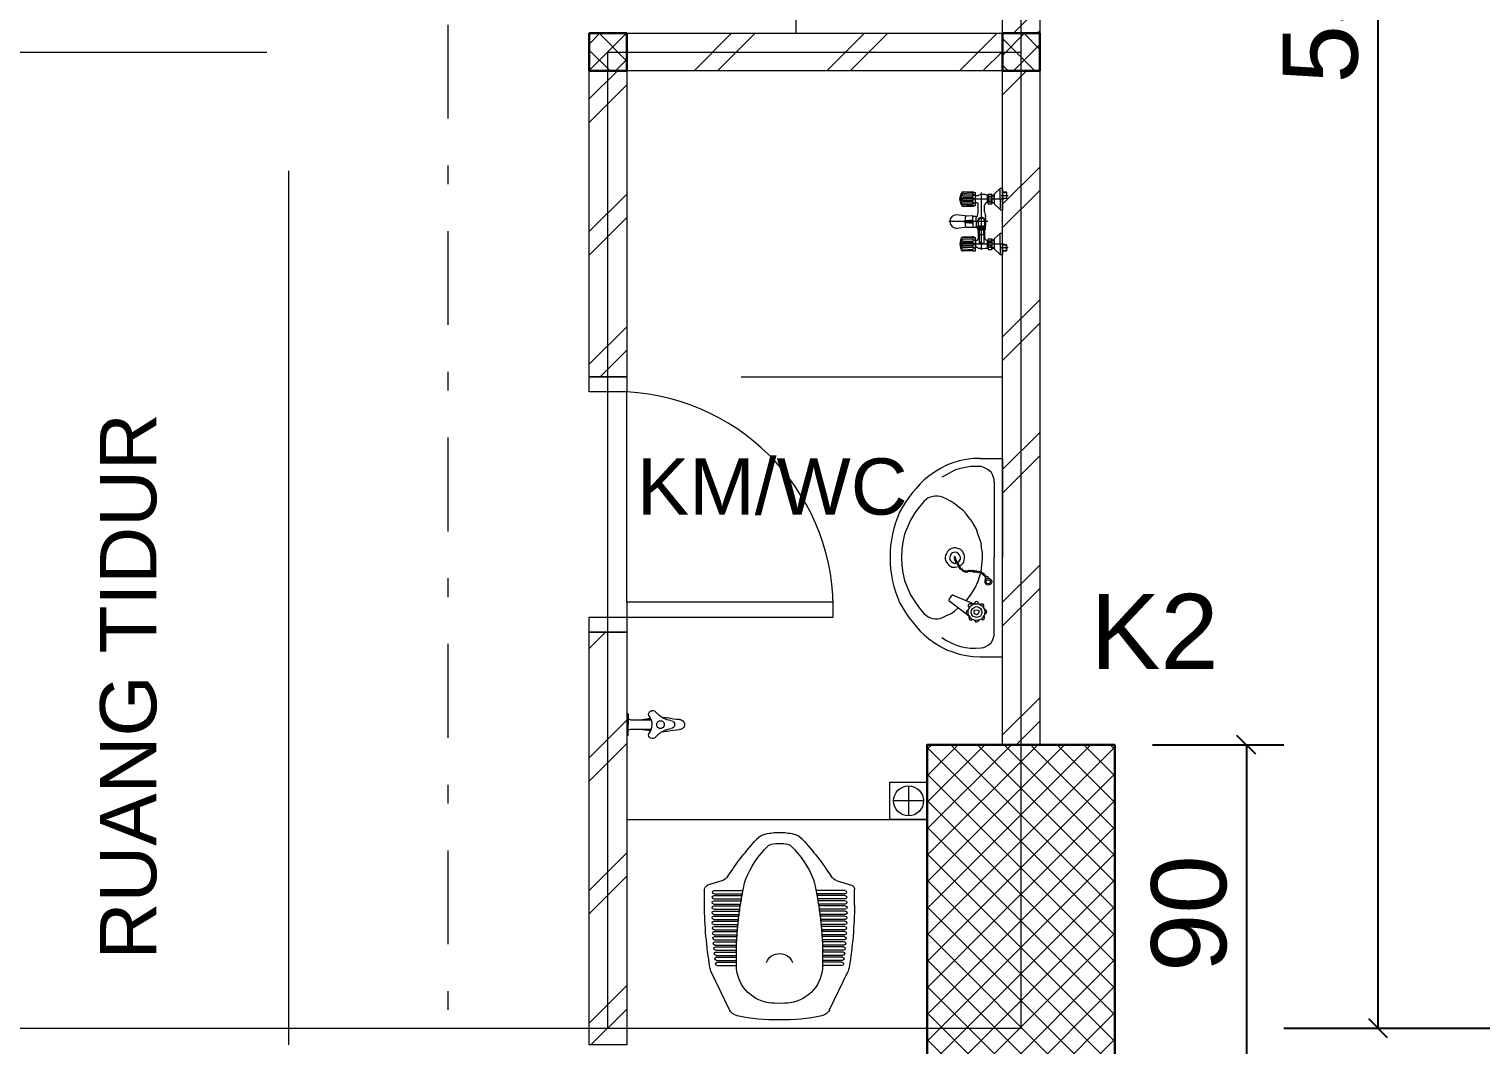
# Model space of a CAD drawing. Header units: millimetres. Extents: x -10 to 1564, y -8 to 383.
# Drawn here: x 0.3 to 8.04, y 44.16 to 49.57 of the extents above; entities that cross this region are included whole.
import ezdxf

# ---------------------------------------------------------------- set-up
doc = ezdxf.new("R2010")
doc.units = ezdxf.units.MM
doc.header["$MEASUREMENT"] = 0
doc.linetypes.add('DASHDOT', pattern=[1, 0.5, -0.25, 0, -0.25])
doc.layers.get('0').update_dxf_attribs({"lineweight": 5})
for name, color, linetype, lineweight in [('ars', 11, 'Continuous', 0), ('ars @ 1', 11, 'Continuous', 0), ('KOL', 1, 'Continuous', 30), ('KOLOM', 4, 'Continuous', 9), ('KUSEN', 6, 'Continuous', 15), ('LAN', 7, 'Continuous', 9), ('not', 7, 'Continuous', 20), ('SANITAIR', 15, 'Continuous', 9), ('tem', 5, 'Continuous', 20), ('U', 6, 'Continuous', 20)]:
    doc.layers.add(name, color=color, linetype=linetype, lineweight=lineweight)
doc.layers.add('AS', color=1, linetype='Continuous', lineweight=5, plot=False)
doc.styles.get("Standard").update_dxf_attribs({"font": 'arial.ttf'})
doc.linetypes.add('ZIGZAG', pattern='A,0.0001,-0.2,[131,ltypeshp.shx,S=0.2,R=0,X=-0.2,Y=0],-0.4,[131,ltypeshp.shx,S=0.2,R=180,X=0.2,Y=0],-0.2', length=0.8001)
doc.dimstyles.new('SK-50', dxfattribs={"dimscale": 0, "dimtxt": 0.4, "dimasz": 0.1, "dimexe": 0.2, "dimexo": 0, "dimgap": 0.1, "dimtad": 1, "dimdec": 0, "dimlfac": 50, "dimzin": 0, "dimdsep": 46, "dimtxsty": 'Standard', "dimblk": 'OBLIQUE', "dimcen": 0.09, "dimclrd": 256, "dimclre": 256, "dimclrt": 256, "dimadec": 0, "dimazin": 0, "dimtfac": 1, "dimtdec": 0, "dimtofl": 0, "dimtmove": 0, "dimatfit": 3, "dimldrblk": 'OBLIQUE', "dimfxl": 0, "dimtolj": 1, "dimtzin": 0, "dimarcsym": 0})

# ---------------------------------------------------------------- blocks, each defined once
blk = doc.blocks.new('KRAN ATAS')
at = {"layer": 'SANITAIR'}
for p, q in [((-0.0198, 0), (0, 0)), ((-0.0198, -0.0015), (-0.0198, 0)), ((0.0198, 0), (0, 0)), ((0.0198, -0.0015), (0.0198, 0)), ((-0.0193, -0.002), (0, -0.002)), ((-0.0087, -0.006), (-0.0087, -0.0441)), ((0.0193, -0.002), (0, -0.002)), ((0.0087, -0.006), (0.0087, -0.0441))]:
    blk.add_line(p, q, dxfattribs=at)
for centre, radius, start, end in [((-0.0193, -0.0015), 0.0005, 180, 270), ((-0.0127, -0.006), 0.004, 0, 90), ((0.0127, -0.006), 0.004, 90, 180), ((0.0193, -0.0015), 0.0005, 270, 0), ((-0.0191, -0.047), 0.00682, 147.2603, 232.4214), ((-0.0188, -0.0464), 0.00682, 67.5786, 152.7397), ((-0.0514, -0.0871), 0.0447, 7.4918, 50.9581), ((0, -0.0187), 0.0268, 232.9628, 307.0372), ((0.0743, -0.0604), 0.0878, 163.7486, 168.4446), ((-0.0388, -0.0275), 0.03, 343.7486, 0), ((0.0514, -0.0871), 0.0447, 129.0419, 172.5082), ((0.0388, -0.0275), 0.03, 180, 196.2514), ((-0.0743, -0.0604), 0.0878, 11.5554, 16.2514), ((0.0188, -0.0464), 0.00682, 27.2603, 112.4214), ((0.0191, -0.047), 0.00682, 307.5786, 32.7397), ((0.0743, -0.0604), 0.0878, 182.0552, 189.0251), ((-0.0892, -0.0965), 0.08, 0.3555, 16.2023), ((-0.0004, -0.0613), 0.0068, 86.5771, 273.4229), ((0.0004, -0.0613), 0.0068, 266.5771, 93.4229), ((0.0892, -0.0965), 0.08, 163.7977, 179.6445), ((-0.0743, -0.0604), 0.0878, 350.9749, 357.9448), ((-0.0004, -0.0965), 0.0088, 176.8553, 272.6444), ((-0.0003, -0.0804), 0.00682, 187.5786, 272.7397), ((0.0003, -0.0804), 0.00682, 267.2603, 352.4214), ((0.0004, -0.0965), 0.0088, 267.3556, 3.1447)]:
    blk.add_arc(centre, radius, start, end, dxfattribs=at)
blk = doc.blocks.new('AVOOR')
at = {"layer": 'SANITAIR'}
blk.add_lwpolyline([(-21.8185, -71.5914), (-21.9185, -71.5914), (-21.9185, -71.4914), (-21.8185, -71.4914)], close=True, dxfattribs=at)
for points in [[(-21.8685, -71.5014), (-21.8685, -71.5814)], [(-21.9085, -71.5414), (-21.8285, -71.5414)]]:
    blk.add_lwpolyline(points, dxfattribs=at)
blk.add_circle((-21.8685, -71.5414), 0.04, dxfattribs=at)
blk = doc.blocks.new('CL J D')
at = {"layer": 'SANITAIR'}
for p, q in [((0.306, 0.1938), (0.3479, 0.1938)), ((0.0275, 0.1273), (0.1283, 0.1756)), ((0.145, 0.1598), (0.145, 0.1109)), ((0.1539, 0.1598), (0.1539, 0.1111)), ((0.1587, 0.1615), (0.1587, 0.1111)), ((0.1676, 0.1615), (0.1676, 0.1111)), ((0.1723, 0.1631), (0.1723, 0.1111)), ((0.1812, 0.1631), (0.1812, 0.1109)), ((0.186, 0.1645), (0.186, 0.1109)), ((0.1949, 0.1645), (0.1949, 0.1105)), ((0.1996, 0.1657), (0.1996, 0.1105)), ((0.2085, 0.1657), (0.2085, 0.11)), ((0.2133, 0.1667), (0.2133, 0.11)), ((0.2222, 0.1667), (0.2222, 0.1092)), ((0.2269, 0.1676), (0.2269, 0.1092)), ((0.2358, 0.1676), (0.2358, 0.1082)), ((0.2406, 0.1682), (0.2406, 0.1082)), ((0.2495, 0.1682), (0.2495, 0.107)), ((0.2542, 0.1687), (0.2542, 0.107)), ((0.2631, 0.1687), (0.2631, 0.1056)), ((0.2679, 0.169), (0.2679, 0.1056)), ((0.2768, 0.169), (0.2768, 0.104)), ((0.2815, 0.1692), (0.2815, 0.104)), ((0.2904, 0.1692), (0.2904, 0.1022)), ((0.2952, 0.1691), (0.2952, 0.1022)), ((0.3041, 0.1691), (0.3041, 0.1003)), ((0.3088, 0.1689), (0.3088, 0.1003)), ((0.3177, 0.1689), (0.3177, 0.0981)), ((0.3225, 0.1685), (0.3225, 0.0981)), ((0.3314, 0.1685), (0.3314, 0.0957)), ((0.3361, 0.1679), (0.3361, 0.0957)), ((0.345, 0.1679), (0.345, 0.093)), ((0.3709, 0.1476), (0.3594, 0.1853)), ((0.2904, -0.1816), (0.2904, -0.1147)), ((0.2952, -0.1816), (0.2952, -0.1147)), ((0.3041, -0.1816), (0.3041, -0.1127)), ((0.3088, -0.1813), (0.3088, -0.1127)), ((0.3177, -0.1813), (0.3177, -0.1105)), ((0.3225, -0.1809), (0.3225, -0.1105)), ((0.3314, -0.1809), (0.3314, -0.1081)), ((0.3361, -0.1803), (0.3361, -0.1081)), ((0.345, -0.1803), (0.345, -0.1055)), ((0.0275, -0.1398), (0.1283, -0.188)), ((0.145, -0.1722), (0.145, -0.1234)), ((0.1539, -0.1722), (0.1539, -0.1236)), ((0.1587, -0.174), (0.1587, -0.1236)), ((0.1676, -0.174), (0.1676, -0.1236)), ((0.1723, -0.1756), (0.1723, -0.1236)), ((0.1812, -0.1756), (0.1812, -0.1234)), ((0.186, -0.177), (0.186, -0.1234)), ((0.1949, -0.177), (0.1949, -0.123)), ((0.1996, -0.1782), (0.1996, -0.123)), ((0.2085, -0.1782), (0.2085, -0.1224)), ((0.2133, -0.1792), (0.2133, -0.1224)), ((0.2222, -0.1792), (0.2222, -0.1216)), ((0.2269, -0.18), (0.2269, -0.1216)), ((0.2358, -0.18), (0.2358, -0.1206)), ((0.2406, -0.1807), (0.2406, -0.1206)), ((0.2495, -0.1807), (0.2495, -0.1195)), ((0.2542, -0.1812), (0.2542, -0.1195)), ((0.2631, -0.1812), (0.2631, -0.1181)), ((0.2679, -0.1815), (0.2679, -0.1181)), ((0.2768, -0.1815), (0.2768, -0.1165)), ((0.2815, -0.1816), (0.2815, -0.1165)), ((0.3709, -0.16), (0.3594, -0.1977)), ((0.306, -0.2062), (0.3479, -0.2062))]:
    blk.add_line(p, q, dxfattribs=at)
for centre, radius, start, end in [((0.3183, -0.8979), 1.0917, 90.6447, 99.3564), ((0.3479, 0.1818), 0.012, 16.9837, 90), ((0.1462, 0.1381), 0.0415, 97.4366, 115.5884), ((0.1495, 0.1598), 0.00445, 0, 180), ((0.1631, 0.1615), 0.00445, 0, 180), ((0.1768, 0.1631), 0.00445, 0, 180), ((0.1904, 0.1645), 0.00445, 0, 180), ((0.2041, 0.1657), 0.00445, 0, 180), ((0.2177, 0.1667), 0.00445, 0, 180), ((0.2314, 0.1676), 0.00445, 0, 180), ((0.245, 0.1682), 0.00445, 0, 180), ((0.2587, 0.1687), 0.00445, 0, 180), ((0.2723, 0.169), 0.00445, 0, 180), ((0.286, 0.1692), 0.00445, 0, 180), ((0.2996, 0.1691), 0.00445, 0, 180), ((0.3133, 0.1689), 0.00445, 0, 180), ((0.3269, 0.1685), 0.00445, 0, 180), ((0.3406, 0.1679), 0.00445, 0, 180), ((0.0403, 0.1006), 0.0297, 115.5884, 167.907), ((0.3992, 0.1563), 0.0297, 196.9837, 236.587), ((-0.0629, -0.5443), 0.8096, 47.7542, 56.587), ((0.5098, 0), 0.5098, 167.907, 180.7001), ((0.1458, 0.0077), 0.1009, 89.3646, 171.9631), ((0.1427, 0.1109), 0.00237, 271.7186, 0), ((0.1639, -0.8282), 0.9369, 77.6038, 91.0419), ((0.1563, 0.1111), 0.00237, 180, 0), ((0.17, 0.1111), 0.00237, 180, 0), ((0.1836, 0.1109), 0.00237, 180, 0), ((0.1973, 0.1105), 0.00237, 180, 0), ((0.2109, 0.11), 0.00237, 180, 0), ((0.2246, 0.1092), 0.00237, 180, 0), ((0.2382, 0.1082), 0.00237, 180, 0), ((0.2519, 0.107), 0.00237, 180, 0), ((0.2655, 0.1056), 0.00237, 180, 0), ((0.2792, 0.104), 0.00237, 180, 0), ((0.2928, 0.1022), 0.00237, 180, 0), ((0.3064, 0.1003), 0.00237, 180, 0), ((0.3201, 0.0981), 0.00237, 180, 0), ((0.3337, 0.0957), 0.00237, 180, 0), ((0.3474, 0.093), 0.00237, 180, 258.7357), ((0.3518, 0.0291), 0.0593, 68.9695, 77.1263), ((0.2831, -0.1497), 0.2509, 43.8785, 68.9695), ((0.4495, 0.0199), 0.0475, 13.4838, 47.7542), ((0.1995, 0.0001), 0.1551, 171.9445, 182.3259), ((0.1409, -0.0052), 0.0359, 358.3993, 69.7102), ((0.4511, 0.0118), 0.0178, 9.3054, 43.8785), ((0.3402, -0.0063), 0.1302, 0.0418, 9.3054), ((0.3402, -0.0063), 0.1598, 0.034, 13.4838), ((0.5098, -0.0125), 0.5098, 179.2999, 192.093), ((0.1995, -0.0125), 0.1551, 177.6741, 188.0555), ((0.1458, -0.0202), 0.1009, 188.0369, 270.6354), ((0.1409, -0.0072), 0.0359, 290.2898, 1.6007), ((0.2831, 0.1372), 0.2509, 291.0305, 316.1215), ((0.4511, -0.0243), 0.0178, 316.1215, 350.6946), ((0.3402, -0.0061), 0.1302, 350.6946, 359.9582), ((0.3402, -0.0061), 0.1598, 346.5162, 359.966), ((-0.0629, 0.5318), 0.8096, 303.413, 312.2458), ((0.4495, -0.0323), 0.0475, 312.2458, 346.5162), ((0.1639, 0.8157), 0.9369, 268.9581, 282.3962), ((0.2655, -0.1181), 0.00237, 0, 180), ((0.2792, -0.1165), 0.00237, 0, 180), ((0.2928, -0.1147), 0.00237, 0, 180), ((0.3064, -0.1127), 0.00237, 0, 180), ((0.3201, -0.1105), 0.00237, 0, 180), ((0.3337, -0.1081), 0.00237, 0, 180), ((0.3474, -0.1055), 0.00237, 101.2643, 180), ((0.3518, -0.0415), 0.0593, 282.8737, 291.0305), ((0.0403, -0.113), 0.0297, 192.093, 244.4116), ((0.1427, -0.1234), 0.00237, 0, 88.2814), ((0.1563, -0.1236), 0.00237, 0, 180), ((0.17, -0.1236), 0.00237, 0, 180), ((0.1836, -0.1234), 0.00237, 0, 180), ((0.1973, -0.123), 0.00237, 0, 180), ((0.2109, -0.1224), 0.00237, 0, 180), ((0.2246, -0.1216), 0.00237, 0, 180), ((0.2382, -0.1206), 0.00237, 0, 180), ((0.2519, -0.1195), 0.00237, 0, 180), ((0.3992, -0.1687), 0.0297, 123.413, 163.0163), ((0.1462, -0.1506), 0.0415, 244.4116, 262.5634), ((0.3183, 0.8854), 1.0917, 260.6436, 269.3553), ((0.1495, -0.1722), 0.00445, 180, 0), ((0.1631, -0.174), 0.00445, 180, 0), ((0.1768, -0.1756), 0.00445, 180, 0), ((0.1904, -0.177), 0.00445, 180, 0), ((0.2041, -0.1782), 0.00445, 180, 0), ((0.2177, -0.1792), 0.00445, 180, 0), ((0.2314, -0.18), 0.00445, 180, 0), ((0.245, -0.1807), 0.00445, 180, 0), ((0.2587, -0.1812), 0.00445, 180, 0), ((0.2723, -0.1815), 0.00445, 180, 0), ((0.286, -0.1816), 0.00445, 180, 0), ((0.2996, -0.1816), 0.00445, 180, 0), ((0.3133, -0.1813), 0.00445, 180, 0), ((0.3269, -0.1809), 0.00445, 180, 0), ((0.3406, -0.1803), 0.00445, 180, 0), ((0.3479, -0.1942), 0.012, 270, 343.0163)]:
    blk.add_arc(centre, radius, start, end, dxfattribs=at)
blk = doc.blocks.new('SHOWER')
at = {"layer": 'SANITAIR', "linetype": 'Continuous'}
for points in [[(-0.109, 0.0763), (-0.1077, 0.0787), (-0.1053, 0.0787)], [(-0.0799, 0.0751), (-0.0799, 0.0787), (-0.109, 0.0775)], [(-0.109, 0.0775), (-0.109, 0.0436)], [(-0.0751, 0.0787), (-0.0775, 0.0799), (-0.0799, 0.0799), (-0.1053, 0.0787)], [(-0.0799, 0.0787), (-0.0763, 0.0787)], [(-0.0751, 0.0787), (-0.0714, 0.0787)], [(-0.0714, 0.0787), (-0.0714, 0.0775)], [(-0.0714, 0.0775), (-0.0714, 0.0436)], [(-0.0061, 0.0884), (-0.0218, 0.0738)], [(-0.0061, 0.0884), (-0.0061, 0.0884), (0, 0.0884)], [(-0.0061, 0.0605), (-0.0061, 0.086)], [(0, 0.0884), (0, 0.0327)], [(0, 0.0605), (0, 0.0884)], [(0, 0.0787), (0.0109, 0.0787)], [(0.0121, 0.0775), (0.0121, 0.063), (0.0109, 0.063), (0, 0.063)], [(0, 0.0775), (0.0121, 0.0775)], [(0.0121, 0.0775), (0.0109, 0.0787), (0.0109, 0.063)], [(-0.1138, 0.0605), (0.0048, 0.0605)], [(-0.1126, 0.0654), (-0.1114, 0.0666)], [(-0.1114, 0.0533), (-0.1114, 0.0545), (-0.1126, 0.0557), (-0.1126, 0.0654)], [(-0.1102, 0.0678), (-0.1102, 0.0678), (-0.1114, 0.0678), (-0.1114, 0.0666)], [(-0.1114, 0.0678), (-0.1114, 0.0533), (-0.1102, 0.0533), (-0.1102, 0.0533)], [(-0.109, 0.0763), (-0.1102, 0.0726)], [(-0.1102, 0.0726), (-0.1102, 0.0484), (-0.109, 0.0448)], [(-0.109, 0.0714), (-0.109, 0.0714), (-0.1077, 0.0726), (-0.1053, 0.0738), (-0.1053, 0.0738)], [(-0.1053, 0.069), (-0.1053, 0.069), (-0.1077, 0.069), (-0.109, 0.0702), (-0.109, 0.0714)], [(-0.109, 0.0605), (-0.109, 0.063), (-0.1053, 0.0642), (-0.1041, 0.0642)], [(-0.1041, 0.0569), (-0.1077, 0.0581), (-0.109, 0.0593), (-0.109, 0.0605)], [(-0.1053, 0.0533), (-0.1053, 0.0533), (-0.1077, 0.0521), (-0.109, 0.0508), (-0.109, 0.0496)], [(-0.109, 0.0496), (-0.109, 0.0496), (-0.1077, 0.0484), (-0.1053, 0.0484), (-0.1053, 0.0472), (-0.0799, 0.0472)], [(-0.0751, 0.0436), (-0.0775, 0.0412), (-0.0799, 0.0412), (-0.1053, 0.0424), (-0.1077, 0.0436), (-0.109, 0.0448)], [(-0.0763, 0.0436), (-0.0799, 0.0436), (-0.109, 0.0436)], [(-0.1053, 0.0738), (-0.0799, 0.0751)], [(-0.1053, 0.069), (-0.0799, 0.069)], [(-0.1053, 0.0533), (-0.0799, 0.0533)], [(-0.1041, 0.0642), (-0.0799, 0.0642)], [(-0.1041, 0.0569), (-0.0799, 0.0569)], [(-0.0799, 0.0751), (-0.0775, 0.0738), (-0.0775, 0.0738), (-0.0763, 0.0726), (-0.0751, 0.0714)], [(-0.0751, 0.0714), (-0.0763, 0.0702), (-0.0775, 0.069), (-0.0775, 0.069), (-0.0799, 0.069)], [(-0.0799, 0.0642), (-0.0799, 0.069)], [(-0.0799, 0.0642), (-0.0775, 0.0642), (-0.0775, 0.063), (-0.0763, 0.063), (-0.0751, 0.0605), (-0.0763, 0.0593), (-0.0775, 0.0581), (-0.0775, 0.0569), (-0.0799, 0.0569)], [(-0.0799, 0.0533), (-0.0799, 0.0569)], [(-0.0751, 0.0496), (-0.0763, 0.0508), (-0.0775, 0.0521), (-0.0775, 0.0533), (-0.0799, 0.0533)], [(-0.0799, 0.0472), (-0.0775, 0.0472), (-0.0775, 0.0472), (-0.0763, 0.0484), (-0.0751, 0.0496)], [(-0.0799, 0.0436), (-0.0799, 0.0472)], [(-0.0751, 0.0436), (-0.0714, 0.0436), (-0.0714, 0.0436)], [(-0.0642, 0.0714), (-0.0666, 0.0702), (-0.0714, 0.0702)], [(-0.0714, 0.0508), (-0.0714, 0.0702)], [(-0.0714, 0.0508), (-0.0678, 0.0508)], [(-0.0678, 0.0508), (-0.0654, 0.0496), (-0.0642, 0.0472)], [(-0.0642, 0.0714), (-0.0581, 0.0714), (-0.0521, 0.0726), (-0.046, 0.0714), (-0.04, 0.0714)], [(-0.0642, 0.0266), (-0.0642, 0.0472)], [(-0.0557, 0.0593), (-0.0557, 0.0593), (-0.0557, 0.0593), (-0.0569, 0.0593), (-0.0593, 0.0593), (-0.0593, 0.0593), (-0.0605, 0.0593), (-0.0617, 0.0593), (-0.0617, 0.0581), (-0.0617, 0.0581), (-0.0605, 0.0569), (-0.0593, 0.0569), (-0.0593, 0.0569), (-0.0569, 0.0569), (-0.0557, 0.0569), (-0.0557, 0.0581), (-0.0557, 0.0581)], [(-0.0617, 0.0351), (-0.0617, 0.0581), (-0.0617, 0.0581)], [(-0.0557, 0.0581), (-0.0569, 0.0581), (-0.0581, 0.0569), (-0.0593, 0.0569), (-0.0593, 0.0569), (-0.0593, 0.0581), (-0.0605, 0.0581), (-0.0605, 0.0593), (-0.0593, 0.0593), (-0.0593, 0.0593), (-0.0581, 0.0593), (-0.0569, 0.0593), (-0.0569, 0.0581), (-0.0557, 0.0581)], [(-0.0557, 0.0763), (-0.0557, -0.0763)], [(-0.0521, 0.0593), (-0.0545, 0.0593), (-0.0557, 0.0593), (-0.0557, 0.0581), (-0.0557, 0.0593), (-0.0545, 0.0593), (-0.0521, 0.0593)], [(-0.0521, 0.0593), (-0.0521, 0.0593), (-0.0508, 0.0593), (-0.0496, 0.0593), (-0.0496, 0.0581)], [(-0.0496, 0.0351), (-0.0496, 0.0581)], [(-0.0472, 0.0436), (-0.046, 0.0472), (-0.046, 0.0484), (-0.0436, 0.0496), (-0.0412, 0.0508)], [(-0.0472, 0.0266), (-0.0472, 0.0436)], [(-0.0412, 0.0508), (-0.04, 0.0508)], [(-0.04, 0.0714), (-0.04, 0.0508), (-0.04, 0.0714), (-0.04, 0.0508)], [(-0.04, 0.069), (-0.0375, 0.069)], [(-0.04, 0.0533), (-0.04, 0.069)], [(-0.04, 0.0533), (-0.0375, 0.0533)], [(-0.0375, 0.0738), (-0.0375, 0.0751)], [(-0.0375, 0.0751), (-0.0278, 0.0751)], [(-0.0278, 0.0654), (-0.0375, 0.0654), (-0.0375, 0.069), (-0.0375, 0.0714), (-0.0375, 0.0751)], [(-0.0375, 0.0472), (-0.0375, 0.0738)], [(-0.0375, 0.069), (-0.0278, 0.069)], [(-0.0278, 0.0533), (-0.0375, 0.0533), (-0.0375, 0.0557), (-0.0278, 0.0557), (-0.0278, 0.0605), (-0.0278, 0.0654)], [(-0.0375, 0.0557), (-0.0375, 0.0605), (-0.0375, 0.0654)], [(-0.0375, 0.0472), (-0.0375, 0.0496), (-0.0375, 0.0533)], [(-0.0375, 0.0472), (-0.0375, 0.0472), (-0.0278, 0.0472)], [(-0.0278, 0.0738), (-0.0278, 0.0751)], [(-0.0278, 0.0751), (-0.0278, 0.0714), (-0.0278, 0.069)], [(-0.0278, 0.0472), (-0.0278, 0.0738)], [(-0.0278, 0.0714), (-0.0218, 0.0714)], [(-0.0278, 0.0702), (-0.0218, 0.0702)], [(-0.0278, 0.069), (-0.0278, 0.0654)], [(-0.0278, 0.0557), (-0.0278, 0.0533)], [(-0.0278, 0.0533), (-0.0278, 0.0496), (-0.0278, 0.0472)], [(-0.0278, 0.0508), (-0.0218, 0.0508)], [(-0.0278, 0.0496), (-0.0218, 0.0496)], [(-0.0278, 0.0472), (-0.0278, 0.0472)], [(-0.0218, 0.0726), (-0.0218, 0.0738)], [(-0.0218, 0.0605), (-0.0218, 0.0726)], [(-0.0218, 0.0484), (-0.0218, 0.0726)], [(-0.0218, 0.0605), (-0.0218, 0.0484)], [(-0.0218, 0.0472), (-0.0218, 0.0484)], [(-0.0061, 0.0327), (-0.0218, 0.0472)], [(-0.0061, 0.0605), (-0.0061, 0.0351)], [(-0.0036, 0.0702), (0.0157, 0.0702)], [(0, 0.063), (0.0121, 0.063)], [(0, 0.0605), (0, 0.0327)], [(-0.1429, 0), (-0.0387, 0)], [(-0.0932, -0.0133), (-0.1223, -0.0169), (-0.1295, -0.0157), (-0.1344, -0.0121), (-0.1392, -0.0061), (-0.1392, 0), (-0.1392, 0.0073), (-0.1344, 0.0133), (-0.1295, 0.0169), (-0.1223, 0.0194)], [(-0.0932, 0.0157), (-0.1223, 0.0194)], [(-0.1005, 0.0024), (-0.0993, 0.0036), (-0.0993, 0.0036), (-0.0981, 0.0036)], [(-0.0981, -0.0024), (-0.0993, -0.0024), (-0.1005, -0.0012), (-0.1005, 0.0024)], [(-0.0981, 0.0133), (-0.0969, 0.0145), (-0.0956, 0.0157), (-0.0799, 0.0157)], [(-0.0981, 0.0133), (-0.0981, 0.0036), (-0.0799, 0.0048)], [(-0.0787, -0.0024), (-0.0981, -0.0012), (-0.0981, -0.0012), (-0.0981, 0.0024), (-0.0981, 0.0036), (-0.0787, 0.0036)], [(-0.0799, 0.0157), (-0.0787, 0.0157), (-0.0787, 0.0157)], [(-0.0799, 0.0048), (-0.0787, 0.0048), (-0.0787, 0.0048)], [(-0.0787, 0), (-0.0787, 0.0157), (-0.0702, 0.0157)], [(-0.0787, 0), (-0.0787, -0.0145)], [(-0.0654, 0.0194), (-0.0678, 0.0157), (-0.0702, 0.0133)], [(-0.0702, 0), (-0.0702, 0.0157)], [(-0.0702, 0), (-0.0702, -0.0133)], [(-0.0472, 0.0061), (-0.046, 0.0036), (-0.0448, -0.0012), (-0.046, -0.0048), (-0.0496, -0.0085), (-0.0533, -0.0097), (-0.0569, -0.0097), (-0.0617, -0.0085), (-0.0642, -0.0061), (-0.0654, -0.0024), (-0.0666, 0), (-0.0654, 0.0036), (-0.0642, 0.0061)], [(-0.0654, 0.0218), (-0.0654, 0.023)], [(-0.0654, 0.0145), (-0.0654, 0.0218)], [(-0.0654, 0.0218), (-0.046, 0.0218)], [(-0.0654, 0.0218), (-0.0581, 0.0145)], [(-0.0654, 0.0194), (-0.0617, 0.0218)], [(-0.0654, 0.0169), (-0.0593, 0.0218)], [(-0.0654, 0.0145), (-0.0569, 0.0218)], [(-0.0654, 0.0194), (-0.0617, 0.0145)], [(-0.0654, 0.0157), (-0.0642, 0.0145)], [(-0.0654, 0.0133), (-0.0654, 0.0145)], [(-0.0654, 0.0145), (-0.046, 0.0145)], [(-0.0642, 0.0266), (-0.0642, 0.023)], [(-0.0642, 0.023), (-0.0472, 0.023)], [(-0.0642, 0), (-0.0642, 0.0133)], [(-0.0642, 0.0133), (-0.0472, 0.0133)], [(-0.0472, 0.0133), (-0.0642, 0.0133)], [(-0.0472, 0), (-0.0472, -0.0024), (-0.0496, -0.0061), (-0.0521, -0.0073), (-0.0557, -0.0085), (-0.0593, -0.0073), (-0.0617, -0.0061), (-0.0642, -0.0024), (-0.0642, 0)], [(-0.063, 0.0218), (-0.0557, 0.0145)], [(-0.0617, 0.023), (-0.0617, 0.0351), (-0.0496, 0.0351), (-0.0496, 0.023)], [(-0.0617, 0.0145), (-0.0557, 0.0206), (-0.0545, 0.0218)], [(-0.0605, 0.0218), (-0.0557, 0.0169), (-0.0521, 0.0145)], [(-0.0593, 0.0145), (-0.0557, 0.0182), (-0.0521, 0.0218)], [(-0.0581, 0.0218), (-0.0557, 0.0194), (-0.0496, 0.0145)], [(-0.0569, 0.0145), (-0.0557, 0.0157), (-0.0496, 0.0218)], [(-0.0557, 0.0218), (-0.0472, 0.0145)], [(-0.0545, 0.0145), (-0.046, 0.0218)], [(-0.0521, 0.0218), (-0.046, 0.0157)], [(-0.0521, 0.0145), (-0.046, 0.0194)], [(-0.0496, 0.0218), (-0.046, 0.0182)], [(-0.0496, 0.0145), (-0.046, 0.0169)], [(-0.0472, 0.023), (-0.0472, 0.0266)], [(-0.0472, 0.0218), (-0.046, 0.0206)], [(-0.0472, 0), (-0.0472, 0.0133)], [(-0.046, 0.0218), (-0.046, 0.023)], [(-0.046, 0.0145), (-0.046, 0.0218)], [(-0.0448, 0.0133), (-0.046, 0.0182)], [(-0.046, 0.0133), (-0.046, 0.0145)], [(-0.0448, 0.0133), (-0.0436, 0.0073), (-0.0436, 0)], [(-0.0436, 0), (-0.0436, -0.0061), (-0.0448, -0.0121)], [(0, 0.0327), (-0.0061, 0.0327), (-0.0061, 0.0327)], [(-0.1005, -0.0012), (-0.1005, -0.0012)], [(-0.0981, -0.0024), (-0.0799, -0.0036)], [(-0.0981, -0.0024), (-0.0981, -0.0121)], [(-0.0799, -0.0145), (-0.0956, -0.0133), (-0.0969, -0.0133), (-0.0981, -0.0121)], [(-0.0787, -0.0024), (-0.0799, -0.0036), (-0.0799, -0.0036)], [(-0.0787, -0.0145), (-0.0799, -0.0145), (-0.0799, -0.0145)], [(-0.0787, -0.0133), (-0.0702, -0.0133)], [(-0.0702, -0.0121), (-0.0666, -0.0145), (-0.0654, -0.0182), (-0.0642, -0.0254)], [(-0.0642, -0.0254), (-0.0642, -0.046)], [(-0.0472, -0.0254), (-0.046, -0.0182), (-0.0448, -0.0121)], [(-0.0472, -0.0254), (-0.0472, -0.0436)], [(-0.0061, -0.0315), (-0.0218, -0.046)], [(-0.0061, -0.0315), (-0.0061, -0.0303), (0, -0.0303)], [(-0.0061, -0.0593), (-0.0061, -0.0339)], [(0, -0.0872), (0, -0.0303)], [(0, -0.0593), (0, -0.0303)], [(-0.115, -0.0593), (0.0048, -0.0593)], [(-0.1126, -0.0533), (-0.1114, -0.0533), (-0.1114, -0.0521)], [(-0.1126, -0.0533), (-0.1126, -0.0654)], [(-0.1114, -0.0654), (-0.1126, -0.0654)], [(-0.1102, -0.0521), (-0.1102, -0.0521), (-0.1114, -0.0521)], [(-0.1114, -0.0521), (-0.1114, -0.0666)], [(-0.1114, -0.0654), (-0.1114, -0.0654), (-0.1102, -0.0666), (-0.1102, -0.0666)], [(-0.109, -0.0436), (-0.1102, -0.0472), (-0.1102, -0.0714), (-0.109, -0.0751)], [(-0.109, -0.0436), (-0.1077, -0.0412), (-0.1053, -0.04), (-0.0799, -0.04), (-0.0775, -0.04), (-0.0751, -0.0424)], [(-0.0799, -0.0424), (-0.109, -0.0436)], [(-0.109, -0.0436), (-0.109, -0.0751)], [(-0.0799, -0.0508), (-0.1053, -0.0508), (-0.1053, -0.0508), (-0.1077, -0.0508), (-0.109, -0.0496), (-0.109, -0.0496), (-0.109, -0.0484), (-0.1077, -0.0472), (-0.1053, -0.046), (-0.1053, -0.046), (-0.0799, -0.046)], [(-0.109, -0.0593), (-0.109, -0.0581), (-0.1077, -0.0569), (-0.1041, -0.0557)], [(-0.1041, -0.063), (-0.1065, -0.0617), (-0.109, -0.0605), (-0.109, -0.0593)], [(-0.1053, -0.0678), (-0.1053, -0.0678), (-0.1077, -0.0678), (-0.109, -0.0678), (-0.109, -0.069), (-0.109, -0.0702), (-0.1077, -0.0714), (-0.1053, -0.0714), (-0.1053, -0.0714)], [(-0.109, -0.0751), (-0.0799, -0.0763), (-0.0799, -0.0726), (-0.1053, -0.0714)], [(-0.0751, -0.0763), (-0.0775, -0.0775), (-0.0799, -0.0787), (-0.1053, -0.0775), (-0.1077, -0.0775), (-0.109, -0.0751)], [(-0.1053, -0.0678), (-0.0799, -0.0678)], [(-0.1041, -0.0557), (-0.0799, -0.0557)], [(-0.1041, -0.063), (-0.0799, -0.063)], [(-0.0799, -0.0508), (-0.0775, -0.0508), (-0.0775, -0.0496), (-0.0763, -0.0496), (-0.0751, -0.0484), (-0.0763, -0.0472), (-0.0775, -0.046), (-0.0775, -0.046), (-0.0799, -0.046), (-0.0799, -0.0424), (-0.0763, -0.0424)], [(-0.0799, -0.0557), (-0.0799, -0.0508)], [(-0.0799, -0.0557), (-0.0775, -0.0557), (-0.0775, -0.0569), (-0.0763, -0.0581), (-0.0751, -0.0593)], [(-0.0751, -0.0593), (-0.0763, -0.0605), (-0.0775, -0.0617), (-0.0775, -0.0617), (-0.0799, -0.063)], [(-0.0799, -0.0678), (-0.0799, -0.063)], [(-0.0751, -0.0702), (-0.0763, -0.069), (-0.0775, -0.0678), (-0.0775, -0.0678), (-0.0799, -0.0678)], [(-0.0799, -0.0726), (-0.0775, -0.0726), (-0.0775, -0.0714), (-0.0763, -0.0714), (-0.0751, -0.0702)], [(-0.0799, -0.0763), (-0.0763, -0.0763)], [(-0.0751, -0.0424), (-0.0714, -0.0424), (-0.0714, -0.0424)], [(-0.0751, -0.0763), (-0.0714, -0.0763), (-0.0714, -0.0763)], [(-0.0714, -0.0424), (-0.0714, -0.0763)], [(-0.0714, -0.0496), (-0.0678, -0.0496), (-0.0654, -0.0484), (-0.0642, -0.046)], [(-0.0714, -0.0496), (-0.0714, -0.069)], [(-0.0714, -0.069), (-0.0666, -0.069), (-0.0642, -0.069)], [(-0.04, -0.069), (-0.046, -0.0714), (-0.0521, -0.0714), (-0.0581, -0.0714), (-0.0642, -0.069)], [(-0.0412, -0.0496), (-0.0436, -0.0484), (-0.046, -0.0472), (-0.046, -0.0448), (-0.0472, -0.0436)], [(-0.0412, -0.0496), (-0.04, -0.0496)], [(-0.04, -0.069), (-0.04, -0.0496), (-0.04, -0.069), (-0.04, -0.0496)], [(-0.04, -0.0521), (-0.0375, -0.0521)], [(-0.04, -0.0666), (-0.04, -0.0521)], [(-0.04, -0.0666), (-0.0375, -0.0666)], [(-0.0375, -0.046), (-0.0375, -0.046)], [(-0.0375, -0.046), (-0.0278, -0.046)], [(-0.0375, -0.0714), (-0.0375, -0.046)], [(-0.0375, -0.0545), (-0.0375, -0.0521), (-0.0375, -0.0484), (-0.0375, -0.046)], [(-0.0375, -0.0521), (-0.0278, -0.0521)], [(-0.0375, -0.0545), (-0.0278, -0.0545)], [(-0.0375, -0.0642), (-0.0375, -0.0593), (-0.0375, -0.0545)], [(-0.0278, -0.0642), (-0.0375, -0.0642), (-0.0375, -0.0666), (-0.0278, -0.0666), (-0.0278, -0.0702), (-0.0278, -0.0726)], [(-0.0375, -0.0726), (-0.0375, -0.0702), (-0.0375, -0.0666)], [(-0.0375, -0.0714), (-0.0375, -0.0726), (-0.0278, -0.0726), (-0.0278, -0.0714)], [(-0.0278, -0.046), (-0.0278, -0.046)], [(-0.0278, -0.0714), (-0.0278, -0.046)], [(-0.0278, -0.046), (-0.0278, -0.0484), (-0.0278, -0.0521)], [(-0.0278, -0.0496), (-0.0218, -0.0496)], [(-0.0278, -0.0496), (-0.0218, -0.0496)], [(-0.0278, -0.069), (-0.0278, -0.0496)], [(-0.0278, -0.0545), (-0.0278, -0.0521)], [(-0.0278, -0.0545), (-0.0278, -0.0593), (-0.0278, -0.0642)], [(-0.0278, -0.0666), (-0.0278, -0.0642)], [(-0.0278, -0.069), (-0.0218, -0.069)], [(-0.0278, -0.069), (-0.0218, -0.069)], [(-0.0218, -0.0472), (-0.0218, -0.046)], [(-0.0218, -0.0714), (-0.0218, -0.0472)], [(-0.0218, -0.0593), (-0.0218, -0.0472)], [(-0.0218, -0.0593), (-0.0218, -0.0714)], [(-0.0218, -0.0726), (-0.0218, -0.0714)], [(0, -0.0872), (-0.0061, -0.0872), (-0.0061, -0.0872), (-0.0218, -0.0726)], [(-0.0061, -0.0593), (-0.0061, -0.0847)], [(-0.0036, -0.069), (0.0157, -0.069)], [(0, -0.0593), (0, -0.0872)], [(0.0121, -0.0617), (0.0109, -0.0605), (0, -0.0605)], [(0.0121, -0.0617), (0.0121, -0.0763), (0.0109, -0.0775), (0, -0.0775)], [(0, -0.0617), (0.0121, -0.0617)], [(0, -0.0763), (0.0121, -0.0763)], [(0.0109, -0.0775), (0.0109, -0.0605)]]:
    blk.add_lwpolyline(points, dxfattribs=at)
blk = doc.blocks.new('WASHTAFEL')
at = {"layer": 'SANITAIR'}
for points in [[(0.1029, 0.2167), (0.1186, 0.2276), (0.1344, 0.2373), (0.1501, 0.2458), (0.1671, 0.2518), (0.184, 0.2579), (0.2022, 0.2615), (0.2203, 0.2639), (0.2397, 0.2651)], [(0.138, 0.2131), (0.1501, 0.2215), (0.1622, 0.2276), (0.1743, 0.2324), (0.1877, 0.2373), (0.201, 0.2397), (0.2143, 0.2421), (0.2276, 0.2421), (0.2421, 0.2409)], [(0.2397, 0.2651), (0.299, 0.2651)], [(0.2421, 0.2409), (0.2494, 0.2397), (0.2554, 0.2373), (0.2615, 0.2337), (0.2688, 0.2276), (0.2724, 0.2215), (0.2748, 0.2155), (0.2772, 0.2082), (0.2772, 0.1998)], [(0.299, 0.2651), (0.299, 0)], [(0, 0), (0, 0.0157), (0.0012, 0.0315), (0.0036, 0.0472), (0.0061, 0.063), (0.0097, 0.0775), (0.0145, 0.092), (0.0254, 0.1199), (0.0412, 0.1465), (0.0496, 0.1598), (0.0593, 0.1719), (0.069, 0.184), (0.0799, 0.1961), (0.0908, 0.2058), (0.1029, 0.2167)], [(0.2772, 0.1998), (0.2772, 0)], [(0.0908, 0.1501), (0.0969, 0.155), (0.1017, 0.1586), (0.1077, 0.161), (0.1138, 0.1622), (0.1199, 0.1634), (0.1271, 0.1634), (0.1332, 0.1622), (0.1392, 0.1598)], [(0.1392, 0.1598), (0.1501, 0.155), (0.1622, 0.1489), (0.1719, 0.1429), (0.1816, 0.1344)], [(0.1598, 0.1174), (0.2119, 0.1574)], [(0.2082, 0.1453), (0.2082, 0.1416), (0.2094, 0.1368), (0.2119, 0.1332), (0.2143, 0.1295), (0.2179, 0.1271), (0.2215, 0.1247), (0.2252, 0.1235), (0.23, 0.1235), (0.2349, 0.1235), (0.2385, 0.1247), (0.2421, 0.1271), (0.2458, 0.1295), (0.2482, 0.1332), (0.2506, 0.1368), (0.2518, 0.1416), (0.253, 0.1453), (0.2518, 0.1501), (0.2506, 0.1538), (0.2482, 0.1586), (0.2458, 0.161), (0.2421, 0.1646), (0.2385, 0.1659), (0.2349, 0.1671), (0.23, 0.1683), (0.2252, 0.1671), (0.2215, 0.1659), (0.2179, 0.1646), (0.2143, 0.161), (0.2119, 0.1586), (0.2094, 0.1538), (0.2082, 0.1501), (0.2082, 0.1453)], [(0.2119, 0.1574), (0.2094, 0.1598), (0.2107, 0.1634), (0.2119, 0.1659), (0.2155, 0.1671), (0.2179, 0.1659), (0.2191, 0.1646), (0.2191, 0.1646)], [(0.2155, 0.1453), (0.2167, 0.1404), (0.2203, 0.1356), (0.2252, 0.132), (0.23, 0.1308), (0.2361, 0.132), (0.2409, 0.1356), (0.2433, 0.1404), (0.2446, 0.1453), (0.2433, 0.1513), (0.2409, 0.1562), (0.2361, 0.1586), (0.23, 0.1598), (0.2252, 0.1586), (0.2203, 0.1562), (0.2167, 0.1513), (0.2155, 0.1453)], [(0.2252, 0.1671), (0.2264, 0.1695), (0.2276, 0.1719), (0.2312, 0.1719), (0.2337, 0.1707), (0.2361, 0.1683), (0.2361, 0.1671), (0.2361, 0.1659)], [(0.2421, 0.1634), (0.2446, 0.1646), (0.247, 0.1659), (0.2506, 0.1646), (0.2518, 0.161), (0.2518, 0.1586), (0.2506, 0.1574), (0.2506, 0.1562), (0.2494, 0.1562)], [(0.0303, 0), (0.0315, 0.0206), (0.0339, 0.0412), (0.0387, 0.0617), (0.046, 0.0811), (0.0545, 0.0993), (0.0654, 0.1174), (0.0775, 0.1344), (0.0908, 0.1501)], [(0.1622, 0.1029), (0.1574, 0.1102), (0.1562, 0.115), (0.1598, 0.1174)], [(0.1683, 0.1005), (0.2228, 0.1235)], [(0.2082, 0.1404), (0.2058, 0.1416), (0.2034, 0.1429), (0.2022, 0.1465), (0.2034, 0.1501), (0.2058, 0.1513), (0.207, 0.1513), (0.2082, 0.1513), (0.2094, 0.1513)], [(0.2179, 0.1259), (0.2155, 0.1235), (0.2119, 0.1235), (0.2094, 0.1247), (0.2082, 0.1271), (0.2082, 0.1308), (0.2094, 0.1308), (0.2094, 0.132), (0.2107, 0.1332)], [(0.224, 0.1453), (0.2252, 0.1404), (0.23, 0.1392), (0.2349, 0.1404), (0.2373, 0.1453), (0.2349, 0.1501), (0.23, 0.1525), (0.2252, 0.1501), (0.224, 0.1453)], [(0.2361, 0.1235), (0.2349, 0.1199), (0.2324, 0.1186), (0.23, 0.1174), (0.2276, 0.1186), (0.2252, 0.1211), (0.2252, 0.1223), (0.2252, 0.1235)], [(0.2494, 0.132), (0.2494, 0.1295), (0.2494, 0.1271), (0.2482, 0.1247), (0.2446, 0.1235), (0.2421, 0.1247), (0.2409, 0.1247), (0.2409, 0.1247)], [(0.253, 0.1501), (0.2554, 0.1489), (0.2567, 0.1465), (0.2579, 0.1429), (0.2554, 0.1404), (0.253, 0.138), (0.253, 0.138), (0.2518, 0.138)], [(0.1683, 0.1005), (0.1659, 0.1005), (0.1622, 0.1029)], [(0.2034, 0.115), (0.2155, 0.0981), (0.2264, 0.0811), (0.2349, 0.063), (0.2409, 0.0424)], [(0.1973, 0.0375), (0.1998, 0.0351), (0.2022, 0.0375), (0.1998, 0.04), (0.1973, 0.0375)], [(0.2022, 0.0375), (0.2046, 0.0351), (0.2058, 0.0375), (0.2046, 0.04), (0.2022, 0.0375)], [(0.207, 0.0363), (0.2094, 0.0339), (0.2119, 0.0363), (0.2094, 0.0387), (0.207, 0.0363)], [(0.2119, 0.0363), (0.2143, 0.0339), (0.2167, 0.0363), (0.2143, 0.0387), (0.2119, 0.0363)], [(0.2167, 0.0363), (0.2191, 0.0339), (0.2215, 0.0363), (0.2191, 0.0387), (0.2167, 0.0363)], [(0.2215, 0.0375), (0.224, 0.0351), (0.2264, 0.0375), (0.224, 0.04), (0.2215, 0.0375)], [(0.2264, 0.0375), (0.2288, 0.0351), (0.2312, 0.0375), (0.2288, 0.04), (0.2264, 0.0375)], [(0.2312, 0.0387), (0.2337, 0.0363), (0.2361, 0.0387), (0.2337, 0.0412), (0.2312, 0.0387)], [(0.2373, 0.0387), (0.2385, 0.0375), (0.2409, 0.0387), (0.2385, 0.0412), (0.2373, 0.0387)], [(0.2409, 0.0412), (0.2433, 0.0387), (0.2458, 0.0412), (0.2433, 0.0436), (0.2409, 0.0412)], [(0.2421, 0.0387), (0.2446, 0.0194), (0.2458, 0)], [(0.2458, 0.0436), (0.2482, 0.0412), (0.2494, 0.0436), (0.2482, 0.046), (0.2458, 0.0436)], [(0.2494, 0.0472), (0.2506, 0.0448), (0.253, 0.0472), (0.2506, 0.0496), (0.2494, 0.0472)], [(0.253, 0.0642), (0.253, 0.0605), (0.2554, 0.0581), (0.2579, 0.0557), (0.2615, 0.0557), (0.2651, 0.0557), (0.2676, 0.0581), (0.27, 0.0605), (0.2712, 0.0642), (0.27, 0.0678), (0.2676, 0.0714), (0.2651, 0.0726), (0.2615, 0.0738), (0.2579, 0.0726), (0.2554, 0.0714), (0.253, 0.0678), (0.253, 0.0642)], [(0.2639, 0.0557), (0.2615, 0.0521), (0.2591, 0.0508), (0.2554, 0.0521), (0.253, 0.0533), (0.253, 0.0569), (0.253, 0.0581), (0.253, 0.0593)], [(0.253, 0.0508), (0.2542, 0.0484), (0.2567, 0.0508), (0.2542, 0.0533), (0.253, 0.0508)], [(0.2554, 0.0642), (0.2579, 0.0605), (0.2615, 0.0593), (0.2651, 0.0605), (0.2676, 0.0642), (0.2651, 0.069), (0.2615, 0.0702), (0.2579, 0.069), (0.2554, 0.0642)], [(0.1029, -0.2167), (0.0908, -0.207), (0.0799, -0.1961), (0.069, -0.184), (0.0593, -0.1731), (0.0496, -0.1598), (0.0412, -0.1477), (0.0254, -0.1211), (0.0145, -0.092), (0.0097, -0.0775), (0.0061, -0.0617), (0.0036, -0.046), (0.0012, -0.0315), (0, -0.0157), (0, 0)], [(0.1392, -0.161), (0.1332, -0.1622), (0.1271, -0.1634), (0.1199, -0.1634), (0.1138, -0.1622), (0.1077, -0.161), (0.1017, -0.1586), (0.0969, -0.155), (0.0908, -0.1501), (0.0775, -0.1344), (0.0654, -0.1186), (0.0545, -0.0993), (0.046, -0.0811), (0.0387, -0.0617), (0.0339, -0.0412), (0.0315, -0.0218), (0.0303, 0)], [(0.2458, 0), (0.2458, -0.0133), (0.2433, -0.0254), (0.2421, -0.0387), (0.2385, -0.0508), (0.2337, -0.063), (0.23, -0.0751), (0.224, -0.086), (0.2179, -0.0969), (0.2094, -0.1065), (0.2022, -0.1162), (0.1937, -0.1259), (0.184, -0.1332), (0.1731, -0.1416), (0.1622, -0.1489), (0.1513, -0.155), (0.1392, -0.161)], [(0.1852, 0.0218), (0.1901, 0.0194), (0.1937, 0.0157), (0.1961, 0.0121), (0.1973, 0.0061), (0.1985, 0.0024), (0.1985, -0.0024), (0.1973, -0.0085), (0.1949, -0.0121), (0.1925, -0.0169), (0.1889, -0.0206), (0.184, -0.023), (0.1792, -0.0242), (0.1743, -0.0254), (0.1695, -0.0254), (0.1646, -0.0242), (0.1598, -0.0218), (0.1562, -0.0194), (0.1525, -0.0157), (0.1501, -0.0109), (0.1477, -0.0061), (0.1465, -0.0012), (0.1465, 0.0036), (0.1477, 0.0085), (0.1501, 0.0121), (0.1562, 0.0206), (0.1646, 0.0254), (0.1731, 0.0254), (0.1816, 0.0242)], [(0.1792, 0.0133), (0.184, 0.0097), (0.1877, 0.0048), (0.1877, -0.0012), (0.1852, -0.0061), (0.1816, -0.0109), (0.178, -0.0133), (0.1719, -0.0145), (0.1659, -0.0121), (0.1622, -0.0097), (0.1598, -0.0036), (0.1586, 0.0012), (0.1598, 0.0073), (0.1622, 0.0109), (0.1671, 0.0133), (0.1719, 0.0157), (0.1768, 0.0145)], [(0.1743, 0.0024), (0.1743, -0.0012), (0.1719, -0.0024), (0.1707, 0), (0.1707, 0.0024)], [(0.1719, 0.0085), (0.1743, 0.0061), (0.1768, 0.0085), (0.1743, 0.0097), (0.1719, 0.0085)], [(0.1719, 0.0036), (0.1731, 0.0012), (0.1755, 0.0036), (0.1731, 0.0061), (0.1719, 0.0036)], [(0.1792, 0.0133), (0.1792, 0.0121), (0.178, 0.0097), (0.1768, 0.0097), (0.1743, 0.0097), (0.1743, 0.0121), (0.1743, 0.0133), (0.1768, 0.0145), (0.178, 0.0145)], [(0.178, 0.0169), (0.1804, 0.0145), (0.1828, 0.0169), (0.1804, 0.0194), (0.178, 0.0169)], [(0.1804, 0.0206), (0.1828, 0.0194), (0.184, 0.0206), (0.1828, 0.023), (0.1804, 0.0206)], [(0.1828, 0.0254), (0.1852, 0.023), (0.1877, 0.0254), (0.1852, 0.0278), (0.1828, 0.0254)], [(0.1852, 0.0303), (0.1877, 0.0278), (0.1901, 0.0303), (0.1877, 0.0315), (0.1852, 0.0303)], [(0.1889, 0.0327), (0.1913, 0.0303), (0.1937, 0.0327), (0.1913, 0.0339), (0.1889, 0.0327)], [(0.1937, 0.0363), (0.1949, 0.0339), (0.1973, 0.0363), (0.1949, 0.0375), (0.1937, 0.0363)], [(0.2772, -0.201), (0.2772, 0)], [(0.299, -0.2639), (0.299, 0)], [(0.2397, -0.2639), (0.2203, -0.2639), (0.2022, -0.2615), (0.184, -0.2579), (0.1671, -0.2518), (0.1501, -0.2458), (0.1344, -0.2373), (0.1186, -0.2276), (0.1029, -0.2167)], [(0.2421, -0.2421), (0.2276, -0.2421), (0.2143, -0.2421), (0.201, -0.2397), (0.1877, -0.2373), (0.1743, -0.2337), (0.1622, -0.2276), (0.1501, -0.2203), (0.138, -0.2143)], [(0.2772, -0.201), (0.2772, -0.2082), (0.2748, -0.2155), (0.2724, -0.2215), (0.2688, -0.2276), (0.2615, -0.2337), (0.2554, -0.2373), (0.2494, -0.2397), (0.2421, -0.2421)], [(0.2397, -0.2639), (0.299, -0.2639)]]:
    blk.add_lwpolyline(points, dxfattribs=at)
blk = doc.blocks.new('_Oblique')
at = {"color": 0, "linetype": 'ByBlock', "lineweight": -2}
blk.add_line((-0.5, -0.5), (0.5, 0.5), dxfattribs=at)
blk = doc.blocks.new('*D201')
at = {"layer": 'Defpoints', "color": 0}
for p in [(6.987, 55.2489), (6.987, 44.2479), (7.487, 44.2479)]:
    blk.add_point(p, dxfattribs=at)
at = {"layer": 'U', "lineweight": -2}
for p, q in [((6.987, 55.2489), (7.687, 55.2489)), ((7.487, 55.2489), (7.487, 44.2479)), ((6.987, 44.2479), (7.687, 44.2479))]:
    blk.add_line(p, q, dxfattribs=at)
at = {"layer": 'U', "lineweight": -2, "xscale": 0.1, "yscale": 0.1, "zscale": 0.1}
for p, rotation in [((7.487, 55.2489), 90), ((7.487, 44.2479), 270)]:
    blk.add_blockref('_Oblique', p, dxfattribs=dict(at, rotation=rotation))
at = {"layer": 'U', "insert": (7.1828, 49.7484), "char_height": 0.4, "attachment_point": 5, "rotation": 90}
blk.add_mtext('\\A1;550', dxfattribs=at)
blk = doc.blocks.new('K 10.10')
at = {"layer": 'ars'}
h = blk.add_hatch(dxfattribs=at)
h.set_pattern_fill('_USER', color=256, scale=0.05, angle=45, double=1, pattern_type=0)
h.set_pattern_definition([(45, (1560.78834, 1375.80689), (-0.03535534, 0.03535534), []), (135, (1560.78834, 1375.80689), (-0.03535534, -0.03535534), [])])
h.paths.add_polyline_path([(1560.5383, 1380.4069), (1560.6383, 1380.4069), (1560.6383, 1380.5069), (1560.5383, 1380.5069)])
at = {"layer": 'KOL'}
blk.add_lwpolyline([(1560.5383, 1380.4069), (1560.6383, 1380.4069), (1560.6383, 1380.5069), (1560.5383, 1380.5069)], close=True, dxfattribs=at)
blk = doc.blocks.new('P.60')
at = {"layer": 'KUSEN'}
for points in [[(1472.8348, 997.5354), (1472.8748, 997.5354), (1472.8748, 997.4354), (1472.8348, 997.4354)], [(1473.4748, 997.5354), (1473.5148, 997.5354), (1473.5148, 997.4354), (1473.4748, 997.4354)], [(1472.8748, 996.8854), (1472.9148, 996.8854), (1472.9148, 997.4354), (1472.8748, 997.4354)]]:
    blk.add_lwpolyline(points, close=True, dxfattribs=at)
blk.add_arc((1472.8948, 997.4658), 0.5808, 268.0266, 356.9943, dxfattribs=at)
blk = doc.blocks.new('k3')
at = {"layer": 'ars'}
h = blk.add_hatch(dxfattribs=at)
h.set_pattern_fill('_USER', color=256, scale=0.05, angle=45, double=1, pattern_type=0)
h.set_pattern_definition([(45, (0, -5.05), (-0.03535534, 0.03535534), []), (135, (0, -5.05), (-0.03535534, -0.03535534), [])])
h.paths.add_polyline_path([(-0.25, -0.45), (0.25, -0.45), (0.25, 0.45), (-0.25, 0.45)])
at = {"layer": 'KOL'}
blk.add_lwpolyline([(-0.25, -0.45), (0.25, -0.45), (0.25, 0.45), (-0.25, 0.45)], close=True, dxfattribs=at)
blk = doc.blocks.new('*D204')
at = {"layer": 'Defpoints', "color": 0}
for p in [(6.287, 45.7576), (6.287, 43.9576), (6.787, 43.9576)]:
    blk.add_point(p, dxfattribs=at)
at = {"layer": 'U', "lineweight": -2}
for p, q in [((6.287, 45.7576), (6.987, 45.7576)), ((6.787, 45.7576), (6.787, 43.9576)), ((6.287, 43.9576), (6.987, 43.9576))]:
    blk.add_line(p, q, dxfattribs=at)
at = {"layer": 'U', "lineweight": -2, "xscale": 0.1, "yscale": 0.1, "zscale": 0.1}
for p, rotation in [((6.787, 45.7576), 90), ((6.787, 43.9576), 270)]:
    blk.add_blockref('_Oblique', p, dxfattribs=dict(at, rotation=rotation))
at = {"layer": 'U', "insert": (6.4828, 44.8576), "char_height": 0.4, "attachment_point": 5, "rotation": 90}
blk.add_mtext('\\A1;90', dxfattribs=at)
blk = doc.blocks.new('*D214')
at = {"layer": 'Defpoints', "color": 0}
for p in [(7.687, 70.4498), (7.687, 44.2479), (8.187, 44.2479)]:
    blk.add_point(p, dxfattribs=at)
at = {"layer": 'U', "lineweight": -2}
for p, q in [((7.687, 70.4498), (8.387, 70.4498)), ((8.187, 70.4498), (8.187, 44.2479)), ((7.687, 44.2479), (8.387, 44.2479))]:
    blk.add_line(p, q, dxfattribs=at)
at = {"layer": 'U', "lineweight": -2, "xscale": 0.1, "yscale": 0.1, "zscale": 0.1}
for p, rotation in [((8.187, 70.4498), 90), ((8.187, 44.2479), 270)]:
    blk.add_blockref('_Oblique', p, dxfattribs=dict(at, rotation=rotation))
at = {"layer": 'U', "insert": (7.8827, 57.3239), "char_height": 0.4, "attachment_point": 5, "rotation": 90}
blk.add_mtext('\\A1;1310', dxfattribs=at)

msp = doc.modelspace()

# ---------------------------------------------------------------- hatches: boundary and pattern name
at = {"layer": 'ars'}
h = msp.add_hatch(dxfattribs=at)
h.set_pattern_fill('TEMBOK', color=256, scale=0.5, style=0, double=1)
h.set_pattern_definition([(45, (10.2748, 58.6076), (-0.353553, 0.353553), []), (45, (10.3998, 58.6076), (-0.353553, 0.353553), [])])
h.paths.add_polyline_path([(3.4856, 49.5489), (5.487, 49.5489), (5.487, 49.3489), (3.4856, 49.3489)])
at = {"layer": 'ars @ 1'}
h = msp.add_hatch(dxfattribs=at)
h.set_pattern_fill('TEMBOK', color=256, scale=0.5, style=0, double=1)
h.set_pattern_definition([(45, (12.47565, 58.59886), (-0.353553, 0.353553), []), (45, (12.60065, 58.59886), (-0.353553, 0.353553), [])])
h.paths.add_polyline_path([(5.6877, 55.1489), (5.4877, 55.1489), (5.4877, 49.5489), (5.6877, 49.5489)])
h = msp.add_hatch(dxfattribs=at)
h.set_pattern_fill('TEMBOK', color=256, scale=0.5, style=0, double=1)
h.set_pattern_definition([(45, (10.2742, 60.43014), (-0.353553, 0.353553), []), (45, (10.3992, 60.43014), (-0.353553, 0.353553), [])])
h.paths.add_polyline_path([(3.4862, 49.3489), (3.2862, 49.3489), (3.2862, 47.7176), (3.4862, 47.7176)])
h = msp.add_hatch(dxfattribs=at)
h.set_pattern_fill('TEMBOK', color=256, scale=0.5, style=0, double=1)
h.set_pattern_definition([(45, (12.47565, 61.99014), (-0.353553, 0.353553), []), (45, (12.60065, 61.99014), (-0.353553, 0.353553), [])])
h.paths.add_polyline_path([(5.6877, 49.3489), (5.4877, 49.3489), (5.4877, 45.7576), (5.6877, 45.7576)])
h = msp.add_hatch(dxfattribs=at)
h.set_pattern_fill('TEMBOK', color=256, scale=0.5, style=0, double=1)
h.set_pattern_definition([(45, (10.2742, 63.99014), (-0.353553, 0.353553), []), (45, (10.3992, 63.99014), (-0.353553, 0.353553), [])])
h.paths.add_polyline_path([(3.4862, 46.3576), (3.2862, 46.3576), (3.2862, 44.1576), (3.4862, 44.1576)])

# ---------------------------------------------------------------- linework, layer by layer
at = {"layer": 'AS'}
for p, q in [((5.587, 44.2479), (5.587, 55.2489)), ((3.3856, 44.2479), (3.3856, 49.4489)), ((3.3856, 49.4489), (5.587, 49.4489)), ((-6.813, 44.2479), (5.587, 44.2479))]:
    msp.add_line(p, q, dxfattribs=at)
at = {"layer": 'KUSEN', "linetype": 'ZIGZAG'}
for points in [[(-1.7144, 49.4489), (1.5682, 49.4489)], [(1.6856, 44.1583), (1.6856, 48.8162)], [(4.0958, 47.7176), (5.487, 47.7176)]]:
    msp.add_lwpolyline(points, dxfattribs=at)
at = {"layer": 'LAN'}
msp.add_line((3.4856, 46.5176), (3.4856, 47.6376), dxfattribs=at)
at = {"layer": 'not', "linetype": 'DASHDOT'}
msp.add_line((2.5327, 49.5947), (2.5327, 41.3384), dxfattribs=at)
at = {"layer": 'SANITAIR'}
msp.add_line((4.387, 54.1498), (4.387, 49.5489), dxfattribs=at)
msp.add_lwpolyline([(3.4874, 45.3583), (5.087, 45.3583)], dxfattribs=at)
at = {"layer": 'tem'}
for points in [[(5.487, 55.1489), (5.687, 55.1489), (5.687, 49.5489), (5.487, 49.5489)], [(3.4856, 49.5489), (5.487, 49.5489), (5.487, 49.3489), (3.4856, 49.3489)], [(3.2856, 49.3489), (3.4856, 49.3489), (3.4856, 47.7176), (3.2856, 47.7176)], [(5.487, 49.3489), (5.687, 49.3489), (5.687, 45.7576), (5.487, 45.7576)], [(3.2856, 46.3576), (3.4856, 46.3576), (3.4856, 44.1576), (3.2856, 44.1576)]]:
    msp.add_lwpolyline(points, close=True, dxfattribs=at)

# ---------------------------------------------------------------- block references
at = {"layer": 'KOL', "xscale": 2, "yscale": 2, "zscale": 2, "rotation": 180}
msp.add_blockref('k3', (5.587, 44.8576), dxfattribs=at)
at = {"layer": 'KOLOM', "extrusion": (0, 0, -1), "xscale": 2, "yscale": 2, "zscale": -2}
for p in [(-3124.5622, -2711.4649), (-3126.7637, -2711.4649)]:
    msp.add_blockref('K 10.10', p, dxfattribs=at)
at = {"layer": 'KUSEN', "xscale": 2, "yscale": 2, "zscale": 2, "rotation": 89.99999989526236}
msp.add_blockref('P.60', (1998.3563, -2899.312), dxfattribs=at)
at = {"layer": 'SANITAIR', "yscale": 2, "zscale": 2}
for name, p, xscale, rotation in [('SHOWER', (5.487, 48.5474), -2, 180), ('WASHTAFEL', (4.889, 46.7556), -2, 180), ('AVOOR', (148.0698, 1.7214), 2, 270)]:
    msp.add_blockref(name, p, dxfattribs=dict(at, xscale=xscale, rotation=rotation))
at = {"layer": 'SANITAIR', "extrusion": (0, 0, -1)}
for name, p, xscale, yscale, zscale, rotation in [('KRAN ATAS', (-3.4874, 45.8651), 2.901288207255154, 2.901288207255154, -2.901288207255154, 270.0386559153116), ('CL J D', (-4.3121, 44.2906), 2, 2, -2, 90)]:
    msp.add_blockref(name, p, dxfattribs=dict(at, xscale=xscale, yscale=yscale, zscale=zscale, rotation=rotation))

# ---------------------------------------------------------------- texts
at = {"layer": 'not', "insert": (0.6793, 47.5239), "char_height": 0.3, "attachment_point": 3, "rotation": 90}
msp.add_mtext_dynamic_manual_height_columns('RUANG TIDUR', width=3.035186, gutter_width=1, heights=[0], dxfattribs=at)
at = {"layer": 'not'}
for s, width, insert, char_height, attachment_point in [('\\pi0.062079;KM/WC', 1.520201, (3.4767, 46.9795), 0.3, 7), ('\\pi0.06714;K2', 0.747376, (5.8888, 46.5615), 0.4, 1)]:
    msp.add_mtext_dynamic_manual_height_columns(s, width=width, gutter_width=1, heights=[0], dxfattribs=dict(at, insert=insert, char_height=char_height, attachment_point=attachment_point))

# ---------------------------------------------------------------- dimensions: what is measured, and where the dimension line sits
at = {"layer": 'U'}
for base, p1, p2, picture, middle in [((8.187, 44.2479), (7.687, 70.4498), (7.687, 44.2479), '*D214', (8.187, 57.3239)), ((7.487, 44.2479), (6.987, 55.2489), (6.987, 44.2479), '*D201', (7.487, 49.7484)), ((6.787, 43.9576), (6.287, 45.7576), (6.287, 43.9576), '*D204', (6.787, 44.8576))]:
    dim = msp.add_linear_dim(base=base, p1=p1, p2=p2, angle=270, dimstyle='SK-50', override={"dimscale": 1}, dxfattribs=at)
    dim.commit()
    dim.dimension.update_dxf_attribs({"geometry": picture, "text_midpoint": middle, "dimtype": 160})

doc.saveas('drawing.dxf')
